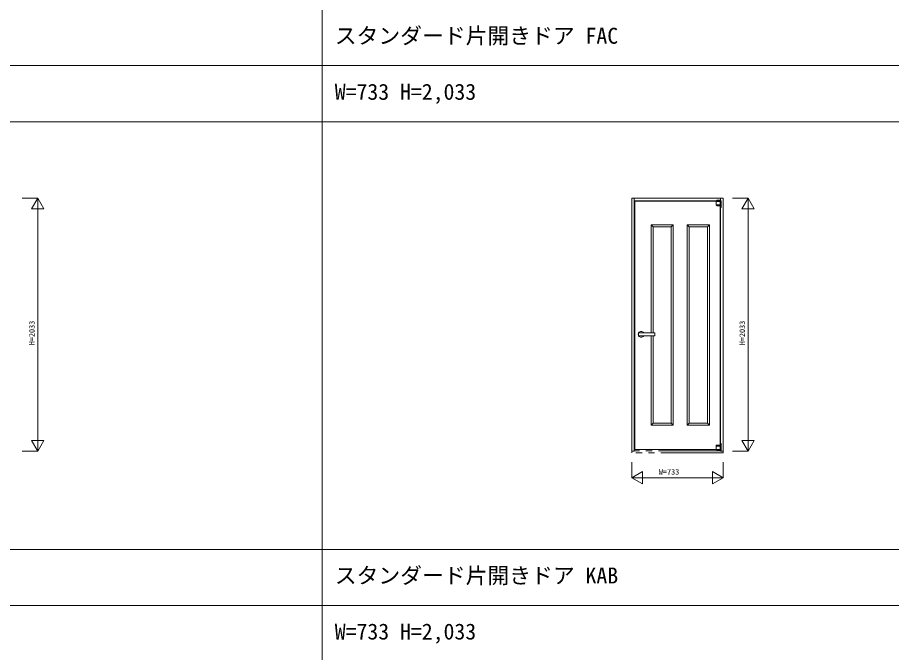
# Model space of a CAD drawing. Units: millimetres, scale not verified. Extents: x -14341 to 14341, y -10000 to 10000.
# Drawn here: x 314 to 7328, y 1 to 5102 of the extents above; entities that cross this region are included whole.
import ezdxf
from ezdxf.enums import TextEntityAlignment as Align

# ---------------------------------------------------------------- set-up
doc = ezdxf.new("R2010")
doc.units = ezdxf.units.MM
doc.header["$LTSCALE"] = 50
doc.linetypes.add('USER2', pattern=[15, 10, -1, 1, -1, 1, -1])
doc.layers.add('0-0_0', color=7, linetype='Continuous')
for name, color, linetype, lineweight in [('0-1_YKK_F1', 7, 'Continuous', 18), ('0-2_YKK_A1', 4, 'Continuous', 18), ('0-3_YKK_N1', 2, 'Continuous', 18)]:
    doc.layers.add(name, color=color, linetype=linetype, lineweight=lineweight)
doc.styles.add('ＭＳ ゴシック', font='')
doc.styles.get('ＭＳ ゴシック').set_extended_font_data('MS Gothic')

msp = doc.modelspace()

# ---------------------------------------------------------------- linework, layer by layer
at = {"layer": '0-1_YKK_F1'}
for p, q in [((2759.99, -10000), (2759.99, 9500)), ((-14340.01, 4715), (14159.99, 4715)), ((-14340.01, 4265), (14159.99, 4265)), ((-14340.01, 830), (14159.99, 830)), ((-14340.01, 380), (14159.99, 380))]:
    msp.add_line(p, q, dxfattribs=at)
at = {"layer": '0-2_YKK_A1'}
for p, q in [((5268.49, 3625.5), (5268.49, 1631.5)), ((5935.09, 3625.5), (5268.49, 3625.5)), ((5921.5, 3622.9), (5921.5, 3623.8)), ((5922.4, 3623.8), (5921.5, 3623.8)), ((5921.5, 3623.8), (5921.5, 3598.3)), ((5921.5, 3598.3), (5952.5, 3598.3)), ((5921.5, 3597.3), (5921.5, 3596.3)), ((5921.5, 3597.3), (5922.4, 3597.3)), ((5929.23, 3590), (5921.9, 3595.5)), ((5922.1, 3597.3), (5922.1, 3598.3)), ((5949.67, 3597.3), (5922.4, 3597.3)), ((5923.29, 3625.5), (5923.29, 3623.8)), ((5925.59, 3631), (5925.59, 3634)), ((5925.59, 3634), (5951.59, 3634)), ((5925.59, 3631), (5951.59, 3631)), ((5925.59, 3629.22), (5925.59, 3631)), ((5925.59, 3630), (5935.09, 3630)), ((5935.09, 3631), (5935.09, 3623.8)), ((5942.09, 3627), (5935.09, 3627)), ((5942.09, 3623.8), (5942.09, 3631)), ((5942.09, 3630), (5951.59, 3630)), ((5951.59, 3627), (5942.09, 3627)), ((5951.89, 3624.1), (5942.09, 3624.1)), ((5947.81, 3589.8), (5951.5, 3589.8)), ((5952.15, 3623.8), (5949.67, 3623.8)), ((5952.15, 3597.3), (5949.67, 3597.3)), ((5950.29, 3589.8), (5950.5, 3589.8)), ((5951.49, 1661.08), (5951.49, 3589.8)), ((5951.59, 3631), (5951.59, 3634)), ((5951.59, 3631), (5951.59, 3629.22)), ((5954.49, 3630), (5951.59, 3630)), ((5951.59, 3629.22), (5951.59, 3627)), ((5951.59, 3627), (5954.49, 3627)), ((5951.89, 3623.8), (5951.89, 3624.1)), ((5951.9, 3597.3), (5951.9, 3598.3)), ((5951.9, 3597.3), (5951.9, 3598.3)), ((5952.15, 3597.3), (5952.5, 3597.3)), ((5952.5, 3598.3), (5952.5, 3623.8)), ((5952.5, 3590.8), (5952.5, 3597.3)), ((5956.49, 3629.58), (5956.49, 3630.5)), ((5956.49, 3619), (5956.49, 3625)), ((5956.49, 3625), (5959.49, 3625)), ((5956.49, 1679), (5956.49, 3625)), ((5956.49, 3611), (5956.49, 3617)), ((5956.49, 3611), (5956.49, 3581)), ((5959.49, 3630), (5959.49, 3626)), ((5959.49, 3626), (5959.49, 3625)), ((5959.49, 3619), (5959.49, 3625)), ((5959.49, 3617), (5959.49, 3611)), ((5959.49, 3581), (5959.49, 3611)), ((5959.49, 3581), (5959.49, 3575)), ((5397.99, 3437), (5397.99, 2569.5)), ((5575.99, 3437), (5397.99, 3437)), ((5413.99, 3421), (5397.99, 3437)), ((5559.99, 3421), (5575.99, 3437)), ((5688.99, 3437), (5688.99, 1827)), ((5866.99, 3437), (5688.99, 3437)), ((5704.99, 3421), (5688.99, 3437)), ((5850.99, 3421), (5866.99, 3437)), ((5413.99, 3421), (5413.99, 2569.5)), ((5559.99, 3421), (5413.99, 3421)), ((5704.99, 3421), (5704.99, 1843)), ((5850.99, 3421), (5704.99, 3421)), ((5297.49, 2562.75), (5297.49, 2568.5)), ((5297.49, 2552.25), (5297.49, 2562.75)), ((5297.49, 2546.5), (5297.49, 2552.25)), ((5426.49, 2569.5), (5298.49, 2569.5)), ((5298.49, 2545.5), (5426.49, 2545.5)), ((5397.99, 2545.5), (5397.99, 1827)), ((5413.99, 2545.5), (5413.99, 1843)), ((5427.49, 2568.5), (5427.49, 2562.75)), ((5413.99, 1843), (5397.99, 1827)), ((5559.99, 1843), (5575.99, 1827)), ((5704.99, 1843), (5688.99, 1827)), ((5850.99, 1843), (5866.99, 1827)), ((5268.49, 1631.5), (5921.49, 1631.5)), ((5891.89, 1630.9), (5891.89, 1631.5)), ((5897.89, 1630.9), (5891.89, 1630.9)), ((5923.29, 1630.9), (5897.89, 1630.9)), ((5921.49, 1666.2), (5921.49, 1658.7)), ((5951.59, 1658.7), (5921.49, 1658.7)), ((5951.59, 1657.7), (5921.49, 1657.7)), ((5924.32, 1631.2), (5921.84, 1631.2)), ((5922.09, 1658.7), (5922.09, 1657.7)), ((5926.18, 1667.2), (5922.49, 1667.2)), ((5930.09, 1631.2), (5924.32, 1631.2)), ((5930.77, 1667.2), (5926.18, 1667.2)), ((5927.09, 1627), (5927.09, 1624)), ((5927.09, 1624), (5959.49, 1624)), ((5935.49, 1667.2), (5930.77, 1667.2)), ((5934.59, 1627.3), (5934.59, 1627)), ((5944.12, 1667.2), (5935.49, 1667.2)), ((5941.59, 1627), (5941.59, 1627.3)), ((5943.63, 1667.2), (5943.52, 1667.2)), ((5944.49, 1627.3), (5944.49, 1629.3)), ((5952.15, 1660.5), (5944.77, 1666.95)), ((5945.16, 1631.2), (5951.59, 1631.2)), ((5947.29, 1629.3), (5947.29, 1631.2)), ((5950.69, 1630.9), (5947.29, 1630.9)), ((5950.69, 1630.9), (5950.89, 1630.9)), ((5952.49, 1658.7), (5951.59, 1658.7)), ((5951.59, 1631.2), (5952.49, 1631.2)), ((5951.89, 1657.7), (5951.89, 1658.7)), ((5951.89, 1658.7), (5951.89, 1657.7)), ((5952.09, 1627), (5954.49, 1627)), ((5952.49, 1658.7), (5952.49, 1659.75)), ((5952.49, 1624), (5954.89, 1624)), ((5956.49, 1679), (5956.49, 1629)), ((5956.49, 1679), (5959.49, 1679)), ((5956.49, 1617.5), (5956.49, 1621.4)), ((5959.49, 1679), (5959.49, 1617.5)), ((5959.49, 1637), (5959.49, 1635)), ((5959.49, 1635), (5959.49, 1629))]:
    msp.add_line(p, q, dxfattribs=at)
at = {"layer": '0-2_YKK_A1', "linetype": 'USER2'}
for p, q in [((5243.49, 1605.5), (5243.49, 1617.5)), ((5263.49, 1617.5), (5243.49, 1617.5)), ((5956.49, 1621), (5263.49, 1621)), ((5263.49, 1621), (5263.49, 1617.5)), ((5956.49, 1621), (5956.49, 1617.5)), ((5956.49, 1617.5), (5976.49, 1617.5)), ((5976.49, 1605.5), (5976.49, 1617.5)), ((5976.49, 1605.5), (5243.49, 1605.5))]:
    msp.add_line(p, q, dxfattribs=at)
at = {"layer": '0-2_YKK_A1'}
msp.add_lwpolyline([(5243.49, 1617.5), (5263.49, 1617.5), (5263.49, 3650.5), (5243.49, 3650.5)], close=True, dxfattribs=at)
for points in [[(5951.59, 3630.5), (5956.49, 3630.5), (5956.49, 3650.5), (5263.49, 3650.5), (5263.49, 3630.5), (5925.59, 3630.5)], [(5956.49, 3650.5), (5976.49, 3650.5), (5976.49, 1617.5), (5956.49, 1617.5)], [(5949.67, 3623.8), (5928.83, 3623.8), (5922.4, 3623.8)], [(5935.09, 3624.1), (5923.29, 3624.1), (5923.29, 3623.8)], [(5935.09, 3627), (5925.59, 3627), (5925.59, 3629.22)], [(5929.83, 3589.8), (5938.5, 3589.8), (5943.22, 3589.8), (5947.81, 3589.8)], [(5939.39, 3623.8), (5942.27, 3623.8), (5944.63, 3623.8)], [(5952.5, 3622.9), (5952.5, 3623.8), (5952.15, 3623.8)], [(5959.49, 3630), (5956.49, 3630), (5956.49, 3629.58)], [(5959.49, 3619), (5959.49, 3617), (5956.49, 3617), (5956.49, 3619)], [(5959.49, 3575), (5956.49, 3575), (5956.49, 3581)], [(5959.49, 3630), (5959.49, 3610.4), (5959.49, 3575)], [(5397.99, 1827), (5575.99, 1827), (5575.99, 3437)], [(5688.99, 1827), (5866.99, 1827), (5866.99, 3437)], [(5413.99, 1843), (5559.99, 1843), (5559.99, 3421)], [(5704.99, 1843), (5850.99, 1843), (5850.99, 3421)], [(5427.49, 2562.75), (5427.49, 2552.25), (5427.49, 2546.5)], [(5921.49, 1657.7), (5921.49, 1631.2), (5921.84, 1631.2)], [(5929.69, 1630.9), (5923.29, 1630.9), (5923.29, 1631.2)], [(5927.09, 1627), (5949.09, 1627), (5952.09, 1627)], [(5927.09, 1624), (5927.09, 1621.4), (5959.49, 1621.4)], [(5929.69, 1631.2), (5929.69, 1629.3), (5947.29, 1629.3)], [(5945.16, 1631.2), (5935.49, 1631.2), (5930.09, 1631.2)], [(5932.49, 1629.3), (5932.49, 1627.3), (5944.49, 1627.3)], [(5951.89, 1631.2), (5951.89, 1630.9), (5950.89, 1630.9)], [(5952.49, 1631.2), (5952.49, 1657.7), (5951.59, 1657.7)]]:
    msp.add_lwpolyline(points, dxfattribs=at)
for centre, radius, start, end in [((5922.5, 3596.3), 1, 180, 233.1301), ((5929.83, 3590.8), 1, 233.1301, 270), ((5951.5, 3590.8), 1, 270, 0), ((5954.49, 3625), 5, 0, 90), ((5954.49, 3625), 2, 0, 90), ((5318.49, 2557.5), 23.5, 153.33134, 206.66866), ((5298.49, 2568.5), 1, 90, 180), ((5298.49, 2546.5), 1, 180, 270), ((5318.49, 2557.5), 23.5, 30.70636, 149.36289), ((5318.49, 2557.5), 23.5, 210.63711, 329.29364), ((5426.49, 2568.5), 1, 0, 90), ((5426.49, 2546.5), 1, 270, 0), ((5922.49, 1666.2), 1, 90, 180), ((5944.12, 1666.2), 1, 48.81407, 90), ((5951.49, 1659.75), 1, 0, 48.81407), ((5954.49, 1629), 2, 270, 0), ((5954.49, 1629), 5, 270, 0)]:
    msp.add_arc(centre, radius, start, end, dxfattribs=at)
at = {"layer": '0-3_YKK_N1'}
for p, q in [((351.49, 3650.5), (476.49, 3650.5)), ((426.49, 3563.9), (476.49, 3650.5)), ((476.49, 1617.5), (476.49, 3650.5)), ((476.49, 3650.5), (526.49, 3563.9)), ((6051.49, 3650.5), (6176.49, 3650.5)), ((6126.49, 3563.9), (6176.49, 3650.5)), ((6176.49, 1617.5), (6176.49, 3650.5)), ((6176.49, 3650.5), (6226.49, 3563.9)), ((426.49, 3563.9), (526.49, 3563.9)), ((6126.49, 3563.9), (6226.49, 3563.9)), ((426.49, 1704.1), (476.49, 1617.5)), ((426.49, 1704.1), (526.49, 1704.1)), ((476.49, 1617.5), (526.49, 1704.1)), ((6126.49, 1704.1), (6176.49, 1617.5)), ((6126.49, 1704.1), (6226.49, 1704.1)), ((6176.49, 1617.5), (6226.49, 1704.1)), ((351.49, 1617.5), (476.49, 1617.5)), ((6051.49, 1617.5), (6176.49, 1617.5)), ((5243.49, 1530.5), (5243.49, 1405.5)), ((5976.49, 1530.5), (5976.49, 1405.5)), ((5243.49, 1405.5), (5330.09, 1455.5)), ((5243.49, 1405.5), (5976.49, 1405.5)), ((5243.49, 1405.5), (5330.09, 1355.5)), ((5330.09, 1455.5), (5330.09, 1355.5)), ((5889.89, 1455.5), (5889.89, 1355.5)), ((5889.89, 1455.5), (5976.49, 1405.5)), ((5889.89, 1355.5), (5976.49, 1405.5))]:
    msp.add_line(p, q, dxfattribs=at)

# ---------------------------------------------------------------- texts
at = {"layer": '0-0_0', "style": 'ＭＳ ゴシック'}
for s, p in [('スタンダード片開きドア FAC', (2859.99, 4852.5)), ('W=733 H=2,033', (2859.99, 4402.5)), ('スタンダード片開きドア KAB', (2859.99, 517.5)), ('W=733 H=2,033', (2859.99, 67.5))]:
    msp.add_text(s, height=128.3, dxfattribs=at).set_placement(p, align=Align.BOTTOM_LEFT)
at = {"layer": '0-3_YKK_N1', "color": 7, "style": 'ＭＳ ゴシック'}
for p in [(464.49, 2469), (6164.49, 2469)]:
    msp.add_text('H=2033', height=43.99, rotation=90, dxfattribs=at).set_placement(p, align=Align.BOTTOM_LEFT)
msp.add_text('W=733', height=43.99, dxfattribs=at).set_placement((5459.99, 1417.5), align=Align.BOTTOM_LEFT)

doc.saveas('drawing.dxf')
